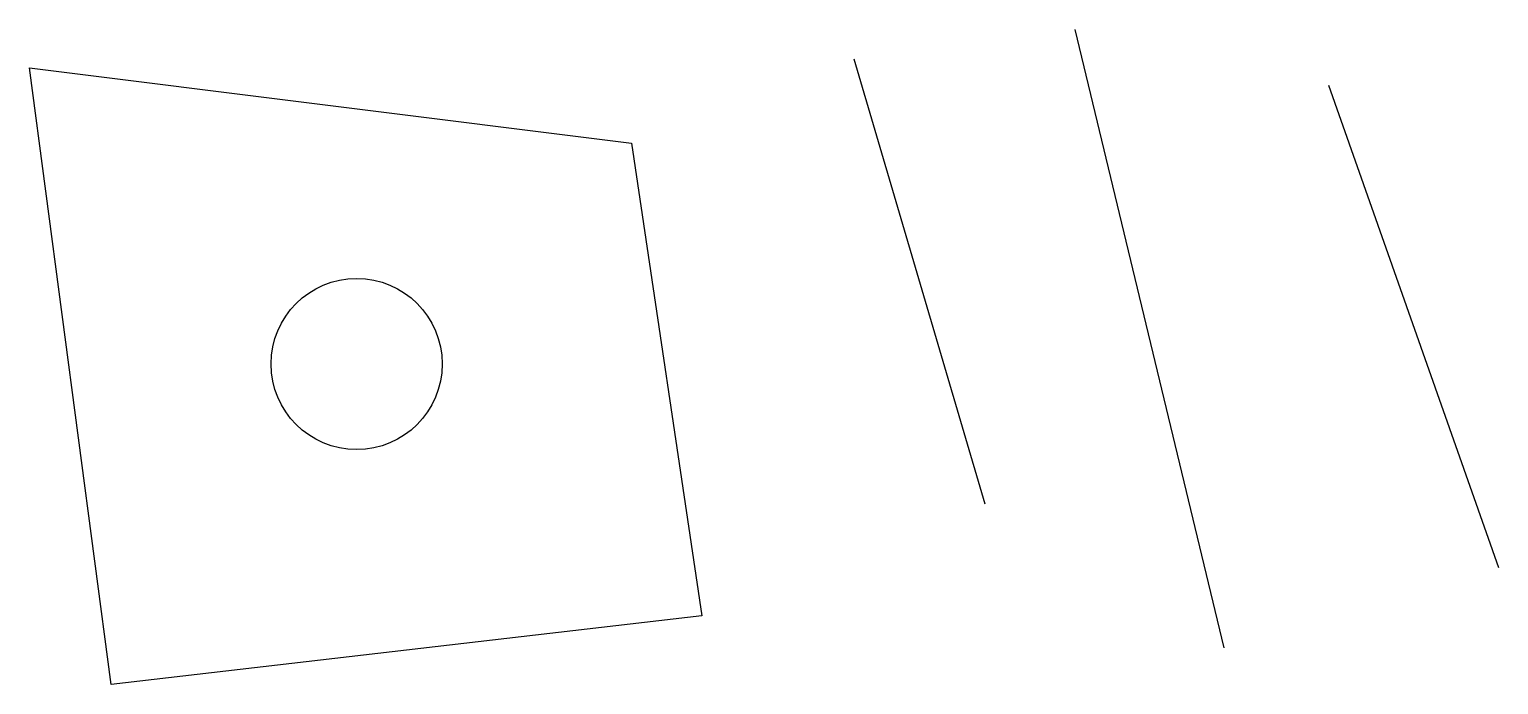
# Model space of a CAD drawing. Header units: millimetres. Extents: x 2730 to 5398, y 835 to 2024.
import ezdxf

# ---------------------------------------------------------------- set-up
doc = ezdxf.new("R2010")
doc.units = ezdxf.units.MM

msp = doc.modelspace()

# ---------------------------------------------------------------- linework, layer by layer
for p, q in [((4628.5, 2024), (4898.8, 902)), ((2730.4, 1954.2), (3823.5, 1817.7)), ((2878.9, 835.1), (2730.4, 1954.2)), ((4227.5, 1970.6), (4465.1, 1163.2)), ((5088.9, 1923.1), (5397.8, 1047.4)), ((3823.5, 1817.7), (3951.2, 959.8)), ((3951.2, 959.8), (2878.9, 835.1))]:
    msp.add_line(p, q)
msp.add_circle((3324.5, 1416.9), 155.3)

doc.saveas('drawing.dxf')
